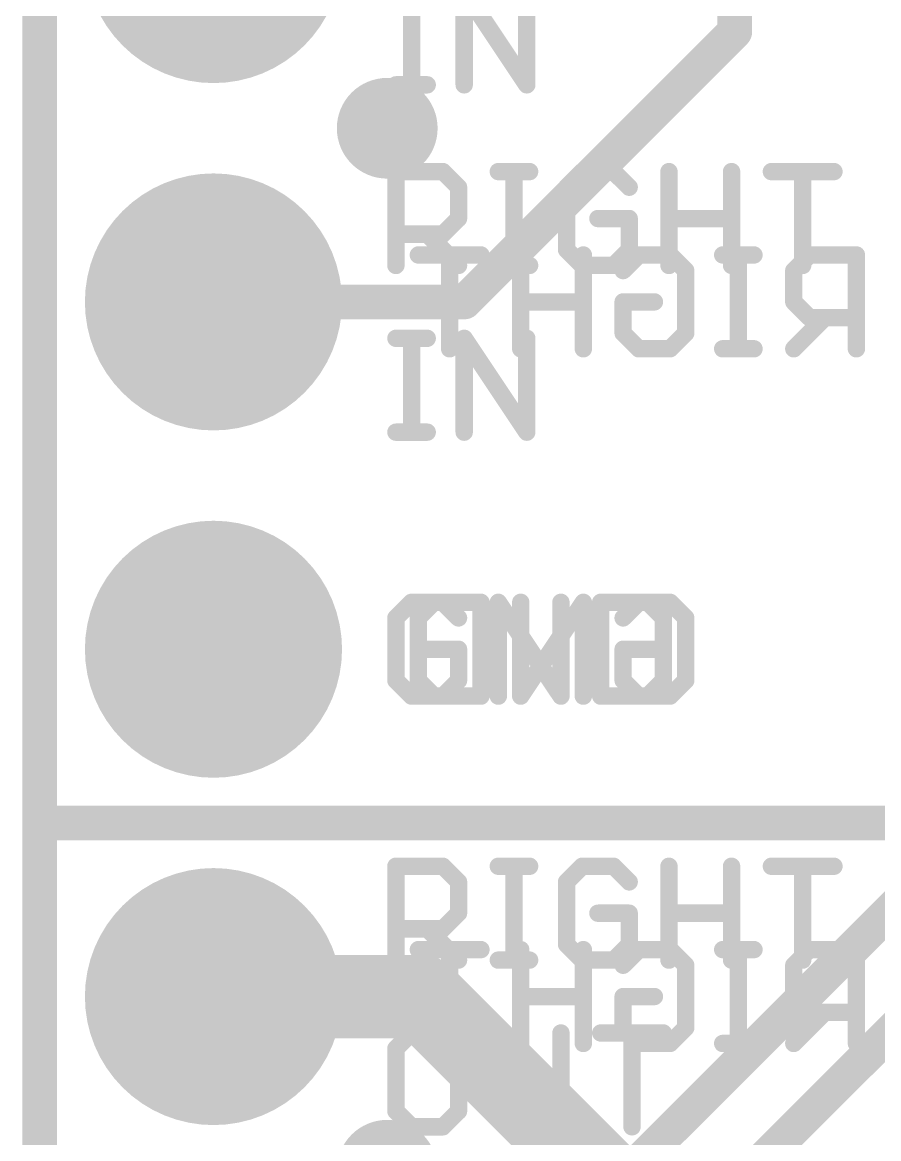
# Model space of a CAD drawing. Extents: x -34 to 73, y -20 to 26.
# Drawn here: x -0.13 to 6.13, y 7.85 to 16.01 of the extents above; entities that cross this region are included whole.
import ezdxf

# ---------------------------------------------------------------- set-up
doc = ezdxf.new("R2010")
doc.units = 0
for name, color, linetype in [('1', 12, 'CONTINUOUS'), ('16', 132, 'CONTINUOUS'), ('17', 110, 'CONTINUOUS'), ('18', 110, 'CONTINUOUS'), ('20', 53, 'CONTINUOUS'), ('21', 41, 'CONTINUOUS'), ('22', 40, 'CONTINUOUS'), ('51', 53, 'CONTINUOUS')]:
    doc.layers.add(name, color=color, linetype=linetype)

# ---------------------------------------------------------------- blocks, each defined once
blk = doc.blocks.new('RECT')
blk.add_solid([(-0.5, -0.5), (0.5, -0.5), (-0.5, 0.5), (0.5, 0.5)])
blk = doc.blocks.new('ROUNDP')
at = {"const_width": 0.5}
blk.add_lwpolyline([(0, -0.25, 1), (0, 0.25, 1), (0, -0.25)], format="xyb", dxfattribs=at)
blk = doc.blocks.new('ROUNDV')
at = {"const_width": 0.5}
blk.add_lwpolyline([(0, -0.25, 1), (0, 0.25, 1), (0, -0.25)], format="xyb", dxfattribs=at)

msp = doc.modelspace()

# ---------------------------------------------------------------- linework, layer by layer
at = {"layer": '1'}
for points, const_width in [([(0, 0), (0, 25.4)], 0.254), ([(5.08, 17.9936), (5.08, 15.9457)], 0.254), ([(5.08, 15.9457), (3.1043, 13.97)], 0.254), ([(3.1043, 13.97), (1.27, 13.97)], 0.254), ([(6.731, 10.033), (4.1901, 7.4921)], 0.254), ([(1.27, 8.89), (2.7922, 8.89)], 0.6096), ([(2.7922, 8.89), (4.1901, 7.4921)], 0.6096)]:
    msp.add_lwpolyline(points, dxfattribs=dict(at, const_width=const_width))
for points, const_width in [([(5.0165, 15.9457, 1), (5.1435, 15.9457)], 0.127), ([(5.1249, 15.9008, 1), (5.0351, 15.9906)], 0.127), ([(1.27, 14.0335, 1), (1.27, 13.9065)], 0.127), ([(3.0594, 14.0149, 1), (3.1492, 13.9251)], 0.127), ([(3.1043, 13.9065, 1), (3.1043, 14.0335)], 0.127), ([(1.27, 9.0424, 1), (1.27, 8.7376)], 0.3048), ([(2.9, 8.9978, 1), (2.6845, 8.7822)], 0.3048), ([(2.7922, 8.7376, 1), (2.7922, 9.0424)], 0.3048)]:
    msp.add_lwpolyline(points, format="xyb", dxfattribs=dict(at, const_width=const_width))
at = {"layer": '16', "const_width": 0.254}
for points in [[(0, 0), (0, 25.4)], [(3.937, 6.35), (8.255, 10.668)]]:
    msp.add_lwpolyline(points, dxfattribs=at)
at = {"layer": '20', "const_width": 0.2032}
msp.add_lwpolyline([(0, 25.4), (0, 0)], dxfattribs=at)
at = {"layer": '21'}
for points, const_width in [([(2.7179, 15.5575), (2.7179, 16.2439)], 0.127), ([(3.1024, 15.5575), (3.1024, 16.2439)], 0.127), ([(3.1024, 16.2439), (3.56, 15.5575)], 0.127), ([(3.56, 15.5575), (3.56, 16.2439)], 0.127), ([(2.6035, 15.5575), (2.8323, 15.5575)], 0.127), ([(2.6035, 14.2367), (2.6035, 14.9231)], 0.127), ([(2.6035, 14.9231), (2.9467, 14.9231)], 0.127), ([(2.9467, 14.9231), (3.0611, 14.8087)], 0.127), ([(3.3519, 14.9231), (3.5807, 14.9231)], 0.127), ([(3.4663, 14.2367), (3.4663, 14.9231)], 0.127), ([(3.9653, 14.9231), (3.8509, 14.8087)], 0.127), ([(4.194, 14.9231), (3.9653, 14.9231)], 0.127), ([(4.3085, 14.8087), (4.194, 14.9231)], 0.127), ([(4.5993, 14.2367), (4.5993, 14.9231)], 0.127), ([(5.0569, 14.9231), (5.0569, 14.2367)], 0.127), ([(5.3477, 14.9231), (5.8053, 14.9231)], 0.127), ([(5.5765, 14.2367), (5.5765, 14.9231)], 0.127), ([(3.0611, 14.8087), (3.0611, 14.5799)], 0.127), ([(3.8509, 14.8087), (3.8509, 14.3511)], 0.127), ([(3.0611, 14.5799), (2.9467, 14.4655)], 0.127), ([(4.3085, 14.5799), (4.0797, 14.5799)], 0.127), ([(4.3085, 14.3511), (4.3085, 14.5799)], 0.127), ([(4.5993, 14.5799), (5.0569, 14.5799)], 0.127), ([(2.9467, 14.4655), (2.6035, 14.4655)], 0.127), ([(2.8323, 14.4655), (3.0611, 14.2367)], 0.127), ([(3.8509, 14.3511), (3.9653, 14.2367)], 0.127), ([(4.194, 14.2367), (4.3085, 14.3511)], 0.127), ([(3.3519, 14.2367), (3.5807, 14.2367)], 0.127), ([(3.9653, 14.2367), (4.194, 14.2367)], 0.127), ([(2.6035, 13.7039), (2.8323, 13.7039)], 0.127), ([(2.7179, 13.0175), (2.7179, 13.7039)], 0.127), ([(3.1024, 13.0175), (3.1024, 13.7039)], 0.127), ([(3.1024, 13.7039), (3.56, 13.0175)], 0.127), ([(3.56, 13.0175), (3.56, 13.7039)], 0.127), ([(2.6035, 13.0175), (2.8323, 13.0175)], 0.127), ([(2.7179, 11.7735), (2.6035, 11.6591)], 0.127), ([(2.9467, 11.7735), (2.7179, 11.7735)], 0.127), ([(3.0611, 11.6591), (2.9467, 11.7735)], 0.127), ([(3.3519, 11.0871), (3.3519, 11.7735)], 0.127), ([(3.3519, 11.7735), (3.8095, 11.0871)], 0.127), ([(3.8095, 11.0871), (3.8095, 11.7735)], 0.127), ([(4.1003, 11.7735), (4.1003, 11.0871)], 0.127), ([(4.4435, 11.7735), (4.1003, 11.7735)], 0.127), ([(4.5579, 11.6591), (4.4435, 11.7735)], 0.127), ([(2.6035, 11.6591), (2.6035, 11.2015)], 0.127), ([(4.5579, 11.2015), (4.5579, 11.6591)], 0.127), ([(3.0611, 11.4303), (2.8323, 11.4303)], 0.127), ([(3.0611, 11.2015), (3.0611, 11.4303)], 0.127), ([(2.6035, 11.2015), (2.7179, 11.0871)], 0.127), ([(2.9467, 11.0871), (3.0611, 11.2015)], 0.127), ([(4.4435, 11.0871), (4.5579, 11.2015)], 0.127), ([(2.7179, 11.0871), (2.9467, 11.0871)], 0.127), ([(4.1003, 11.0871), (4.4435, 11.0871)], 0.127), ([(0, 10.16), (6.35, 10.16)], 0.254), ([(2.6035, 9.1567), (2.6035, 9.8431)], 0.127), ([(2.6035, 9.8431), (2.9467, 9.8431)], 0.127), ([(2.9467, 9.8431), (3.0611, 9.7287)], 0.127), ([(3.3519, 9.8431), (3.5807, 9.8431)], 0.127), ([(3.4663, 9.1567), (3.4663, 9.8431)], 0.127), ([(3.9653, 9.8431), (3.8509, 9.7287)], 0.127), ([(4.194, 9.8431), (3.9653, 9.8431)], 0.127), ([(4.3085, 9.7287), (4.194, 9.8431)], 0.127), ([(4.5993, 9.1567), (4.5993, 9.8431)], 0.127), ([(5.0569, 9.8431), (5.0569, 9.1567)], 0.127), ([(5.3477, 9.8431), (5.8053, 9.8431)], 0.127), ([(5.5765, 9.1567), (5.5765, 9.8431)], 0.127), ([(3.0611, 9.7287), (3.0611, 9.4999)], 0.127), ([(3.8509, 9.7287), (3.8509, 9.2711)], 0.127), ([(3.0611, 9.4999), (2.9467, 9.3855)], 0.127), ([(4.3085, 9.4999), (4.0797, 9.4999)], 0.127), ([(4.3085, 9.2711), (4.3085, 9.4999)], 0.127), ([(4.5993, 9.4999), (5.0569, 9.4999)], 0.127), ([(2.9467, 9.3855), (2.6035, 9.3855)], 0.127), ([(2.8323, 9.3855), (3.0611, 9.1567)], 0.127), ([(3.8509, 9.2711), (3.9653, 9.1567)], 0.127), ([(4.194, 9.1567), (4.3085, 9.2711)], 0.127), ([(3.3519, 9.1567), (3.5807, 9.1567)], 0.127), ([(3.9653, 9.1567), (4.194, 9.1567)], 0.127), ([(2.7179, 8.6239), (2.6035, 8.5095)], 0.127), ([(2.9467, 8.6239), (2.7179, 8.6239)], 0.127), ([(3.0611, 8.5095), (2.9467, 8.6239)], 0.127), ([(3.3519, 8.6239), (3.3519, 8.0519)], 0.127), ([(3.8095, 8.0519), (3.8095, 8.6239)], 0.127), ([(4.1003, 8.6239), (4.5579, 8.6239)], 0.127), ([(4.3291, 7.9375), (4.3291, 8.6239)], 0.127), ([(2.6035, 8.5095), (2.6035, 8.0519)], 0.127), ([(3.0611, 8.0519), (3.0611, 8.5095)], 0.127), ([(2.6035, 8.0519), (2.7179, 7.9375)], 0.127), ([(2.9467, 7.9375), (3.0611, 8.0519)], 0.127), ([(3.3519, 8.0519), (3.4663, 7.9375)], 0.127), ([(3.6951, 7.9375), (3.8095, 8.0519)], 0.127), ([(2.7179, 7.9375), (2.9467, 7.9375)], 0.127), ([(3.4663, 7.9375), (3.6951, 7.9375)], 0.127)]:
    msp.add_lwpolyline(points, dxfattribs=dict(at, const_width=const_width))
for points, const_width in [([(2.6035, 15.5893, 1), (2.6035, 15.5258)], 0.0635), ([(2.8323, 15.5258, 1), (2.8323, 15.5893)], 0.0635), ([(3.5336, 15.5399, 1), (3.5865, 15.5751)], 0.0635), ([(2.6861, 15.5575, 1), (2.7496, 15.5575)], 0.0635), ([(3.0707, 15.5575, 1), (3.1342, 15.5575)], 0.0635), ([(3.5283, 15.5575, 1), (3.5918, 15.5575)], 0.0635), ([(2.6353, 14.9231, 1), (2.5717, 14.9231)], 0.0635), ([(2.6035, 14.9548, 1), (2.6035, 14.8913)], 0.0635), ([(2.9691, 14.9455, 1), (2.9242, 14.9006)], 0.0635), ([(2.9467, 14.8913, 1), (2.9467, 14.9548)], 0.0635), ([(3.3519, 14.9548, 1), (3.3519, 14.8913)], 0.0635), ([(3.4981, 14.9231, 1), (3.4346, 14.9231)], 0.0635), ([(3.5807, 14.8913, 1), (3.5807, 14.9548)], 0.0635), ([(3.9653, 14.9548, 1), (3.9653, 14.8913)], 0.0635), ([(3.9877, 14.9006, 1), (3.9428, 14.9455)], 0.0635), ([(4.2165, 14.9455, 1), (4.1716, 14.9006)], 0.0635), ([(4.194, 14.8913, 1), (4.194, 14.9548)], 0.0635), ([(4.631, 14.9231, 1), (4.5675, 14.9231)], 0.0635), ([(5.0886, 14.9231, 1), (5.0251, 14.9231)], 0.0635), ([(5.3477, 14.9548, 1), (5.3477, 14.8913)], 0.0635), ([(5.6082, 14.9231, 1), (5.5447, 14.9231)], 0.0635), ([(5.8053, 14.8913, 1), (5.8053, 14.9548)], 0.0635), ([(3.0928, 14.8087, 1), (3.0293, 14.8087)], 0.0635), ([(3.0386, 14.7862, 1), (3.0835, 14.8311)], 0.0635), ([(3.8826, 14.8087, 1), (3.8191, 14.8087)], 0.0635), ([(3.8284, 14.8311, 1), (3.8733, 14.7862)], 0.0635), ([(4.286, 14.7862, 1), (4.3309, 14.8311)], 0.0635), ([(3.0835, 14.5574, 1), (3.0386, 14.6023)], 0.0635), ([(4.0797, 14.6116, 1), (4.0797, 14.5481)], 0.0635), ([(4.3402, 14.5799, 1), (4.2767, 14.5799)], 0.0635), ([(4.3085, 14.5481, 1), (4.3085, 14.6116)], 0.0635), ([(4.5993, 14.6116, 1), (4.5993, 14.5481)], 0.0635), ([(5.0569, 14.5481, 1), (5.0569, 14.6116)], 0.0635), ([(3.0293, 14.5799, 1), (3.0928, 14.5799)], 0.0635), ([(2.6035, 14.4972, 1), (2.6035, 14.4337)], 0.0635), ([(2.8547, 14.4879, 1), (2.8098, 14.443)], 0.0635), ([(2.9242, 14.4879, 1), (2.9691, 14.443)], 0.0635), ([(2.9467, 14.4337, 1), (2.9467, 14.4972)], 0.0635), ([(3.8733, 14.3735, 1), (3.8284, 14.3286)], 0.0635), ([(3.8191, 14.3511, 1), (3.8826, 14.3511)], 0.0635), ([(4.2767, 14.3511, 1), (4.3402, 14.3511)], 0.0635), ([(4.3309, 14.3286, 1), (4.286, 14.3735)], 0.0635), ([(3.0386, 14.2142, 1), (3.0835, 14.2592)], 0.0635), ([(3.3519, 14.2685, 1), (3.3519, 14.205)], 0.0635), ([(3.5807, 14.205, 1), (3.5807, 14.2685)], 0.0635), ([(3.9653, 14.2685, 1), (3.9653, 14.205)], 0.0635), ([(3.9428, 14.2142, 1), (3.9877, 14.2592)], 0.0635), ([(4.1716, 14.2592, 1), (4.2165, 14.2142)], 0.0635), ([(4.194, 14.205, 1), (4.194, 14.2685)], 0.0635), ([(2.5717, 14.2367, 1), (2.6353, 14.2367)], 0.0635), ([(3.4346, 14.2367, 1), (3.4981, 14.2367)], 0.0635), ([(4.5675, 14.2367, 1), (4.631, 14.2367)], 0.0635), ([(5.0251, 14.2367, 1), (5.0886, 14.2367)], 0.0635), ([(5.5447, 14.2367, 1), (5.6082, 14.2367)], 0.0635), ([(2.6035, 13.7356, 1), (2.6035, 13.6721)], 0.0635), ([(2.7496, 13.7039, 1), (2.6861, 13.7039)], 0.0635), ([(2.8323, 13.6721, 1), (2.8323, 13.7356)], 0.0635), ([(3.1289, 13.7215, 1), (3.076, 13.6863)], 0.0635), ([(3.1342, 13.7039, 1), (3.0707, 13.7039)], 0.0635), ([(3.5918, 13.7039, 1), (3.5283, 13.7039)], 0.0635), ([(2.6035, 13.0493, 1), (2.6035, 12.9857)], 0.0635), ([(2.8323, 12.9857, 1), (2.8323, 13.0493)], 0.0635), ([(3.5336, 12.9999, 1), (3.5865, 13.0351)], 0.0635), ([(2.6861, 13.0175, 1), (2.7496, 13.0175)], 0.0635), ([(3.0707, 13.0175, 1), (3.1342, 13.0175)], 0.0635), ([(3.5283, 13.0175, 1), (3.5918, 13.0175)], 0.0635), ([(2.7179, 11.8052, 1), (2.7179, 11.7417)], 0.0635), ([(2.7403, 11.751, 1), (2.6954, 11.7959)], 0.0635), ([(2.9691, 11.7959, 1), (2.9242, 11.751)], 0.0635), ([(2.9467, 11.7417, 1), (2.9467, 11.8052)], 0.0635), ([(3.3837, 11.7735, 1), (3.3202, 11.7735)], 0.0635), ([(3.3783, 11.7911, 1), (3.3255, 11.7559)], 0.0635), ([(3.8413, 11.7735, 1), (3.7778, 11.7735)], 0.0635), ([(4.1003, 11.8052, 1), (4.1003, 11.7417)], 0.0635), ([(4.1321, 11.7735, 1), (4.0686, 11.7735)], 0.0635), ([(4.466, 11.7959, 1), (4.4211, 11.751)], 0.0635), ([(4.4435, 11.7417, 1), (4.4435, 11.8052)], 0.0635), ([(2.6353, 11.6591, 1), (2.5717, 11.6591)], 0.0635), ([(2.581, 11.6815, 1), (2.626, 11.6366)], 0.0635), ([(3.0386, 11.6366, 1), (3.0835, 11.6815)], 0.0635), ([(4.5897, 11.6591, 1), (4.5262, 11.6591)], 0.0635), ([(4.5355, 11.6366, 1), (4.5804, 11.6815)], 0.0635), ([(2.8323, 11.462, 1), (2.8323, 11.3985)], 0.0635), ([(3.0928, 11.4303, 1), (3.0293, 11.4303)], 0.0635), ([(3.0611, 11.3985, 1), (3.0611, 11.462)], 0.0635), ([(2.5717, 11.2015, 1), (2.6353, 11.2015)], 0.0635), ([(2.626, 11.2239, 1), (2.581, 11.179)], 0.0635), ([(3.0293, 11.2015, 1), (3.0928, 11.2015)], 0.0635), ([(3.0835, 11.179, 1), (3.0386, 11.2239)], 0.0635), ([(4.5262, 11.2015, 1), (4.5897, 11.2015)], 0.0635), ([(4.5804, 11.179, 1), (4.5355, 11.2239)], 0.0635), ([(2.7179, 11.1189, 1), (2.7179, 11.0554)], 0.0635), ([(2.6954, 11.0646, 1), (2.7403, 11.1096)], 0.0635), ([(2.9242, 11.1096, 1), (2.9691, 11.0646)], 0.0635), ([(2.9467, 11.0554, 1), (2.9467, 11.1189)], 0.0635), ([(3.3202, 11.0871, 1), (3.3837, 11.0871)], 0.0635), ([(3.7778, 11.0871, 1), (3.8413, 11.0871)], 0.0635), ([(3.7831, 11.0695, 1), (3.8359, 11.1047)], 0.0635), ([(4.1003, 11.1189, 1), (4.1003, 11.0554)], 0.0635), ([(4.0686, 11.0871, 1), (4.1321, 11.0871)], 0.0635), ([(4.4211, 11.1096, 1), (4.466, 11.0646)], 0.0635), ([(4.4435, 11.0554, 1), (4.4435, 11.1189)], 0.0635), ([(0, 10.2235, 1), (0, 10.0965)], 0.127), ([(2.6353, 9.8431, 1), (2.5717, 9.8431)], 0.0635), ([(2.6035, 9.8748, 1), (2.6035, 9.8113)], 0.0635), ([(2.9691, 9.8655, 1), (2.9242, 9.8206)], 0.0635), ([(2.9467, 9.8113, 1), (2.9467, 9.8748)], 0.0635), ([(3.3519, 9.8748, 1), (3.3519, 9.8113)], 0.0635), ([(3.4981, 9.8431, 1), (3.4346, 9.8431)], 0.0635), ([(3.5807, 9.8113, 1), (3.5807, 9.8748)], 0.0635), ([(3.9653, 9.8748, 1), (3.9653, 9.8113)], 0.0635), ([(3.9877, 9.8206, 1), (3.9428, 9.8655)], 0.0635), ([(4.2165, 9.8655, 1), (4.1716, 9.8206)], 0.0635), ([(4.194, 9.8113, 1), (4.194, 9.8748)], 0.0635), ([(4.631, 9.8431, 1), (4.5675, 9.8431)], 0.0635), ([(5.0886, 9.8431, 1), (5.0251, 9.8431)], 0.0635), ([(5.3477, 9.8748, 1), (5.3477, 9.8113)], 0.0635), ([(5.6082, 9.8431, 1), (5.5447, 9.8431)], 0.0635), ([(5.8053, 9.8113, 1), (5.8053, 9.8748)], 0.0635), ([(3.0928, 9.7287, 1), (3.0293, 9.7287)], 0.0635), ([(3.0386, 9.7062, 1), (3.0835, 9.7511)], 0.0635), ([(3.8826, 9.7287, 1), (3.8191, 9.7287)], 0.0635), ([(3.8284, 9.7511, 1), (3.8733, 9.7062)], 0.0635), ([(4.286, 9.7062, 1), (4.3309, 9.7511)], 0.0635), ([(3.0835, 9.4774, 1), (3.0386, 9.5223)], 0.0635), ([(4.0797, 9.5316, 1), (4.0797, 9.4681)], 0.0635), ([(4.3402, 9.4999, 1), (4.2767, 9.4999)], 0.0635), ([(4.3085, 9.4681, 1), (4.3085, 9.5316)], 0.0635), ([(4.5993, 9.5316, 1), (4.5993, 9.4681)], 0.0635), ([(5.0569, 9.4681, 1), (5.0569, 9.5316)], 0.0635), ([(3.0293, 9.4999, 1), (3.0928, 9.4999)], 0.0635), ([(2.6035, 9.4172, 1), (2.6035, 9.3537)], 0.0635), ([(2.8547, 9.4079, 1), (2.8098, 9.363)], 0.0635), ([(2.9242, 9.4079, 1), (2.9691, 9.363)], 0.0635), ([(2.9467, 9.3537, 1), (2.9467, 9.4172)], 0.0635), ([(3.8733, 9.2935, 1), (3.8284, 9.2486)], 0.0635), ([(4.3309, 9.2486, 1), (4.286, 9.2935)], 0.0635), ([(3.8191, 9.2711, 1), (3.8826, 9.2711)], 0.0635), ([(4.2767, 9.2711, 1), (4.3402, 9.2711)], 0.0635), ([(2.5717, 9.1567, 1), (2.6353, 9.1567)], 0.0635), ([(3.0386, 9.1342, 1), (3.0835, 9.1792)], 0.0635), ([(3.3519, 9.1885, 1), (3.3519, 9.125)], 0.0635), ([(3.4346, 9.1567, 1), (3.4981, 9.1567)], 0.0635), ([(3.5807, 9.125, 1), (3.5807, 9.1885)], 0.0635), ([(3.9653, 9.1885, 1), (3.9653, 9.125)], 0.0635), ([(3.9428, 9.1342, 1), (3.9877, 9.1792)], 0.0635), ([(4.1716, 9.1792, 1), (4.2165, 9.1342)], 0.0635), ([(4.194, 9.125, 1), (4.194, 9.1885)], 0.0635), ([(4.5675, 9.1567, 1), (4.631, 9.1567)], 0.0635), ([(5.0251, 9.1567, 1), (5.0886, 9.1567)], 0.0635), ([(5.5447, 9.1567, 1), (5.6082, 9.1567)], 0.0635), ([(2.7179, 8.6556, 1), (2.7179, 8.5921)], 0.0635), ([(2.7403, 8.6014, 1), (2.6954, 8.6463)], 0.0635), ([(2.9691, 8.6463, 1), (2.9242, 8.6014)], 0.0635), ([(2.9467, 8.5921, 1), (2.9467, 8.6556)], 0.0635), ([(3.3837, 8.6239, 1), (3.3202, 8.6239)], 0.0635), ([(3.8413, 8.6239, 1), (3.7778, 8.6239)], 0.0635), ([(4.1003, 8.6556, 1), (4.1003, 8.5921)], 0.0635), ([(4.3609, 8.6239, 1), (4.2974, 8.6239)], 0.0635), ([(4.5579, 8.5921, 1), (4.5579, 8.6556)], 0.0635), ([(2.6353, 8.5095, 1), (2.5717, 8.5095)], 0.0635), ([(3.0928, 8.5095, 1), (3.0293, 8.5095)], 0.0635), ([(2.581, 8.5319, 1), (2.626, 8.487)], 0.0635), ([(3.0386, 8.487, 1), (3.0835, 8.5319)], 0.0635), ([(2.5717, 8.0519, 1), (2.6353, 8.0519)], 0.0635), ([(2.626, 8.0743, 1), (2.581, 8.0294)], 0.0635), ([(3.0293, 8.0519, 1), (3.0928, 8.0519)], 0.0635), ([(3.0835, 8.0294, 1), (3.0386, 8.0743)], 0.0635), ([(3.3202, 8.0519, 1), (3.3837, 8.0519)], 0.0635), ([(3.3744, 8.0743, 1), (3.3295, 8.0294)], 0.0635), ([(3.7778, 8.0519, 1), (3.8413, 8.0519)], 0.0635), ([(3.832, 8.0294, 1), (3.7871, 8.0743)], 0.0635), ([(2.7179, 7.9692, 1), (2.7179, 7.9058)], 0.0635), ([(2.9467, 7.9058, 1), (2.9467, 7.9692)], 0.0635), ([(3.4663, 7.9692, 1), (3.4663, 7.9058)], 0.0635), ([(3.6951, 7.9058, 1), (3.6951, 7.9692)], 0.0635), ([(2.6954, 7.915, 1), (2.7403, 7.96)], 0.0635), ([(2.9242, 7.96, 1), (2.9691, 7.915)], 0.0635), ([(3.4439, 7.915, 1), (3.4888, 7.96)], 0.0635), ([(3.6727, 7.96, 1), (3.7176, 7.915)], 0.0635), ([(4.2974, 7.9375, 1), (4.3609, 7.9375)], 0.0635)]:
    msp.add_lwpolyline(points, format="xyb", dxfattribs=dict(at, const_width=const_width))
at = {"layer": '22'}
for points, const_width in [([(3.2249, 14.3135), (2.7673, 14.3135)], 0.127), ([(2.9961, 13.6271), (2.9961, 14.3135)], 0.127), ([(3.5157, 14.3135), (3.5157, 13.6271)], 0.127), ([(3.9733, 13.6271), (3.9733, 14.3135)], 0.127), ([(4.2642, 14.1991), (4.3786, 14.3135)], 0.127), ([(4.3786, 14.3135), (4.6074, 14.3135)], 0.127), ([(4.6074, 14.3135), (4.7217, 14.1991)], 0.127), ([(5.2207, 14.3135), (4.9919, 14.3135)], 0.127), ([(5.1063, 13.6271), (5.1063, 14.3135)], 0.127), ([(5.6259, 14.3135), (5.5115, 14.1991)], 0.127), ([(5.9691, 14.3135), (5.6259, 14.3135)], 0.127), ([(5.9691, 13.6271), (5.9691, 14.3135)], 0.127), ([(4.7217, 14.1991), (4.7217, 13.7415)], 0.127), ([(5.5115, 14.1991), (5.5115, 13.9703)], 0.127), ([(3.9733, 13.9703), (3.5157, 13.9703)], 0.127), ([(4.2642, 13.7415), (4.2642, 13.9703)], 0.127), ([(4.2642, 13.9703), (4.493, 13.9703)], 0.127), ([(5.5115, 13.9703), (5.6259, 13.8559)], 0.127), ([(5.7403, 13.8559), (5.5115, 13.6271)], 0.127), ([(5.6259, 13.8559), (5.9691, 13.8559)], 0.127), ([(4.3786, 13.6271), (4.2642, 13.7415)], 0.127), ([(4.7217, 13.7415), (4.6074, 13.6271)], 0.127), ([(4.6074, 13.6271), (4.3786, 13.6271)], 0.127), ([(5.2207, 13.6271), (4.9919, 13.6271)], 0.127), ([(2.7673, 11.6591), (2.8817, 11.7735)], 0.127), ([(2.8817, 11.7735), (3.2249, 11.7735)], 0.127), ([(3.2249, 11.7735), (3.2249, 11.0871)], 0.127), ([(3.9733, 11.7735), (3.5157, 11.0871)], 0.127), ([(3.5157, 11.0871), (3.5157, 11.7735)], 0.127), ([(3.9733, 11.0871), (3.9733, 11.7735)], 0.127), ([(4.2642, 11.6591), (4.3786, 11.7735)], 0.127), ([(4.3786, 11.7735), (4.6074, 11.7735)], 0.127), ([(4.6074, 11.7735), (4.7217, 11.6591)], 0.127), ([(2.7673, 11.2015), (2.7673, 11.6591)], 0.127), ([(4.7217, 11.6591), (4.7217, 11.2015)], 0.127), ([(4.2642, 11.2015), (4.2642, 11.4303)], 0.127), ([(4.2642, 11.4303), (4.493, 11.4303)], 0.127), ([(2.8817, 11.0871), (2.7673, 11.2015)], 0.127), ([(4.3786, 11.0871), (4.2642, 11.2015)], 0.127), ([(4.7217, 11.2015), (4.6074, 11.0871)], 0.127), ([(3.2249, 11.0871), (2.8817, 11.0871)], 0.127), ([(4.6074, 11.0871), (4.3786, 11.0871)], 0.127), ([(0, 10.16), (6.35, 10.16)], 0.254), ([(3.2249, 9.2335), (2.7673, 9.2335)], 0.127), ([(2.9961, 8.5471), (2.9961, 9.2335)], 0.127), ([(3.5157, 9.2335), (3.5157, 8.5471)], 0.127), ([(3.9733, 8.5471), (3.9733, 9.2335)], 0.127), ([(4.2642, 9.1191), (4.3786, 9.2335)], 0.127), ([(4.3786, 9.2335), (4.6074, 9.2335)], 0.127), ([(4.6074, 9.2335), (4.7217, 9.1191)], 0.127), ([(5.2207, 9.2335), (4.9919, 9.2335)], 0.127), ([(5.1063, 8.5471), (5.1063, 9.2335)], 0.127), ([(5.6259, 9.2335), (5.5115, 9.1191)], 0.127), ([(5.9691, 9.2335), (5.6259, 9.2335)], 0.127), ([(5.9691, 8.5471), (5.9691, 9.2335)], 0.127), ([(4.7217, 9.1191), (4.7217, 8.6615)], 0.127), ([(5.5115, 9.1191), (5.5115, 8.8903)], 0.127), ([(3.9733, 8.8903), (3.5157, 8.8903)], 0.127), ([(4.2642, 8.6615), (4.2642, 8.8903)], 0.127), ([(4.2642, 8.8903), (4.493, 8.8903)], 0.127), ([(5.5115, 8.8903), (5.6259, 8.7759)], 0.127), ([(5.7403, 8.7759), (5.5115, 8.5471)], 0.127), ([(5.6259, 8.7759), (5.9691, 8.7759)], 0.127), ([(4.3786, 8.5471), (4.2642, 8.6615)], 0.127), ([(4.7217, 8.6615), (4.6074, 8.5471)], 0.127), ([(4.6074, 8.5471), (4.3786, 8.5471)], 0.127), ([(5.2207, 8.5471), (4.9919, 8.5471)], 0.127)]:
    msp.add_lwpolyline(points, dxfattribs=dict(at, const_width=const_width))
for points, const_width in [([(2.7673, 14.3452, 1), (2.7673, 14.2817)], 0.0635), ([(3.0279, 14.3135, 1), (2.9644, 14.3135)], 0.0635), ([(3.2249, 14.2817, 1), (3.2249, 14.3452)], 0.0635), ([(3.5475, 14.3135, 1), (3.484, 14.3135)], 0.0635), ([(4.0051, 14.3135, 1), (3.9416, 14.3135)], 0.0635), ([(4.3786, 14.3452, 1), (4.3786, 14.2817)], 0.0635), ([(4.401, 14.291, 1), (4.3561, 14.3359)], 0.0635), ([(4.6298, 14.3359, 1), (4.5849, 14.291)], 0.0635), ([(4.6074, 14.2817, 1), (4.6074, 14.3452)], 0.0635), ([(4.9919, 14.3452, 1), (4.9919, 14.2817)], 0.0635), ([(5.138, 14.3135, 1), (5.0745, 14.3135)], 0.0635), ([(5.2207, 14.2817, 1), (5.2207, 14.3452)], 0.0635), ([(5.6259, 14.3452, 1), (5.6259, 14.2817)], 0.0635), ([(5.6484, 14.291, 1), (5.6035, 14.3359)], 0.0635), ([(6.0009, 14.3135, 1), (5.9374, 14.3135)], 0.0635), ([(5.9691, 14.2817, 1), (5.9691, 14.3452)], 0.0635), ([(4.2417, 14.2215, 1), (4.2866, 14.1766)], 0.0635), ([(4.7535, 14.1991, 1), (4.69, 14.1991)], 0.0635), ([(4.6993, 14.1766, 1), (4.7442, 14.2215)], 0.0635), ([(5.5433, 14.1991, 1), (5.4798, 14.1991)], 0.0635), ([(5.4891, 14.2215, 1), (5.534, 14.1766)], 0.0635), ([(3.5157, 14.002, 1), (3.5157, 13.9385)], 0.0635), ([(3.9733, 13.9385, 1), (3.9733, 14.002)], 0.0635), ([(4.2959, 13.9703, 1), (4.2324, 13.9703)], 0.0635), ([(4.2642, 14.002, 1), (4.2642, 13.9385)], 0.0635), ([(4.493, 13.9385, 1), (4.493, 14.002)], 0.0635), ([(5.4798, 13.9703, 1), (5.5433, 13.9703)], 0.0635), ([(5.534, 13.9927, 1), (5.4891, 13.9478)], 0.0635), ([(5.6259, 13.8876, 1), (5.6259, 13.8241)], 0.0635), ([(5.6035, 13.8334, 1), (5.6484, 13.8783)], 0.0635), ([(5.7628, 13.8334, 1), (5.7179, 13.8783)], 0.0635), ([(5.9691, 13.8241, 1), (5.9691, 13.8876)], 0.0635), ([(4.2866, 13.7639, 1), (4.2417, 13.719)], 0.0635), ([(4.7442, 13.719, 1), (4.6993, 13.7639)], 0.0635), ([(4.2324, 13.7415, 1), (4.2959, 13.7415)], 0.0635), ([(4.69, 13.7415, 1), (4.7535, 13.7415)], 0.0635), ([(2.9644, 13.6271, 1), (3.0279, 13.6271)], 0.0635), ([(3.484, 13.6271, 1), (3.5475, 13.6271)], 0.0635), ([(3.9416, 13.6271, 1), (4.0051, 13.6271)], 0.0635), ([(4.3786, 13.6589, 1), (4.3786, 13.5953)], 0.0635), ([(4.3561, 13.6046, 1), (4.401, 13.6496)], 0.0635), ([(4.5849, 13.6496, 1), (4.6298, 13.6046)], 0.0635), ([(4.6074, 13.5953, 1), (4.6074, 13.6589)], 0.0635), ([(4.9919, 13.6589, 1), (4.9919, 13.5953)], 0.0635), ([(5.0745, 13.6271, 1), (5.138, 13.6271)], 0.0635), ([(5.2207, 13.5953, 1), (5.2207, 13.6589)], 0.0635), ([(5.4891, 13.6496, 1), (5.534, 13.6046)], 0.0635), ([(5.9374, 13.6271, 1), (6.0009, 13.6271)], 0.0635), ([(2.8817, 11.8052, 1), (2.8817, 11.7417)], 0.0635), ([(2.9042, 11.751, 1), (2.8593, 11.7959)], 0.0635), ([(3.2567, 11.7735, 1), (3.1932, 11.7735)], 0.0635), ([(3.2249, 11.7417, 1), (3.2249, 11.8052)], 0.0635), ([(3.5475, 11.7735, 1), (3.484, 11.7735)], 0.0635), ([(4.0051, 11.7735, 1), (3.9416, 11.7735)], 0.0635), ([(3.9997, 11.7559, 1), (3.9469, 11.7911)], 0.0635), ([(4.3786, 11.8052, 1), (4.3786, 11.7417)], 0.0635), ([(4.401, 11.751, 1), (4.3561, 11.7959)], 0.0635), ([(4.6298, 11.7959, 1), (4.5849, 11.751)], 0.0635), ([(4.6074, 11.7417, 1), (4.6074, 11.8052)], 0.0635), ([(2.7991, 11.6591, 1), (2.7356, 11.6591)], 0.0635), ([(2.7449, 11.6815, 1), (2.7898, 11.6366)], 0.0635), ([(4.2417, 11.6815, 1), (4.2866, 11.6366)], 0.0635), ([(4.7535, 11.6591, 1), (4.69, 11.6591)], 0.0635), ([(4.6993, 11.6366, 1), (4.7442, 11.6815)], 0.0635), ([(4.2959, 11.4303, 1), (4.2324, 11.4303)], 0.0635), ([(4.2642, 11.462, 1), (4.2642, 11.3985)], 0.0635), ([(4.493, 11.3985, 1), (4.493, 11.462)], 0.0635), ([(2.7356, 11.2015, 1), (2.7991, 11.2015)], 0.0635), ([(2.7898, 11.2239, 1), (2.7449, 11.179)], 0.0635), ([(4.2866, 11.2239, 1), (4.2417, 11.179)], 0.0635), ([(4.2324, 11.2015, 1), (4.2959, 11.2015)], 0.0635), ([(4.69, 11.2015, 1), (4.7535, 11.2015)], 0.0635), ([(4.7442, 11.179, 1), (4.6993, 11.2239)], 0.0635), ([(2.8817, 11.1189, 1), (2.8817, 11.0554)], 0.0635), ([(2.8593, 11.0646, 1), (2.9042, 11.1096)], 0.0635), ([(3.1932, 11.0871, 1), (3.2567, 11.0871)], 0.0635), ([(3.2249, 11.0554, 1), (3.2249, 11.1189)], 0.0635), ([(3.4893, 11.1047, 1), (3.5422, 11.0695)], 0.0635), ([(3.484, 11.0871, 1), (3.5475, 11.0871)], 0.0635), ([(3.9416, 11.0871, 1), (4.0051, 11.0871)], 0.0635), ([(4.3786, 11.1189, 1), (4.3786, 11.0554)], 0.0635), ([(4.3561, 11.0646, 1), (4.401, 11.1096)], 0.0635), ([(4.5849, 11.1096, 1), (4.6298, 11.0646)], 0.0635), ([(4.6074, 11.0554, 1), (4.6074, 11.1189)], 0.0635), ([(0, 10.2235, 1), (0, 10.0965)], 0.127), ([(2.7673, 9.2652, 1), (2.7673, 9.2017)], 0.0635), ([(3.0279, 9.2335, 1), (2.9644, 9.2335)], 0.0635), ([(3.2249, 9.2017, 1), (3.2249, 9.2652)], 0.0635), ([(3.5475, 9.2335, 1), (3.484, 9.2335)], 0.0635), ([(4.0051, 9.2335, 1), (3.9416, 9.2335)], 0.0635), ([(4.3786, 9.2652, 1), (4.3786, 9.2017)], 0.0635), ([(4.401, 9.211, 1), (4.3561, 9.2559)], 0.0635), ([(4.6298, 9.2559, 1), (4.5849, 9.211)], 0.0635), ([(4.6074, 9.2017, 1), (4.6074, 9.2652)], 0.0635), ([(4.9919, 9.2652, 1), (4.9919, 9.2017)], 0.0635), ([(5.138, 9.2335, 1), (5.0745, 9.2335)], 0.0635), ([(5.2207, 9.2017, 1), (5.2207, 9.2652)], 0.0635), ([(5.6259, 9.2652, 1), (5.6259, 9.2017)], 0.0635), ([(5.6484, 9.211, 1), (5.6035, 9.2559)], 0.0635), ([(6.0009, 9.2335, 1), (5.9374, 9.2335)], 0.0635), ([(5.9691, 9.2017, 1), (5.9691, 9.2652)], 0.0635), ([(4.2417, 9.1415, 1), (4.2866, 9.0966)], 0.0635), ([(4.7535, 9.1191, 1), (4.69, 9.1191)], 0.0635), ([(4.6993, 9.0966, 1), (4.7442, 9.1415)], 0.0635), ([(5.5433, 9.1191, 1), (5.4798, 9.1191)], 0.0635), ([(5.4891, 9.1415, 1), (5.534, 9.0966)], 0.0635), ([(3.5157, 8.922, 1), (3.5157, 8.8585)], 0.0635), ([(3.9733, 8.8585, 1), (3.9733, 8.922)], 0.0635), ([(4.2959, 8.8903, 1), (4.2324, 8.8903)], 0.0635), ([(4.2642, 8.922, 1), (4.2642, 8.8585)], 0.0635), ([(4.493, 8.8585, 1), (4.493, 8.922)], 0.0635), ([(5.4798, 8.8903, 1), (5.5433, 8.8903)], 0.0635), ([(5.534, 8.9127, 1), (5.4891, 8.8678)], 0.0635), ([(5.6259, 8.8076, 1), (5.6259, 8.7441)], 0.0635), ([(5.6035, 8.7534, 1), (5.6484, 8.7983)], 0.0635), ([(5.7628, 8.7534, 1), (5.7179, 8.7983)], 0.0635), ([(5.9691, 8.7441, 1), (5.9691, 8.8076)], 0.0635), ([(4.2866, 8.6839, 1), (4.2417, 8.639)], 0.0635), ([(4.2324, 8.6615, 1), (4.2959, 8.6615)], 0.0635), ([(4.69, 8.6615, 1), (4.7535, 8.6615)], 0.0635), ([(4.7442, 8.639, 1), (4.6993, 8.6839)], 0.0635), ([(2.9644, 8.5471, 1), (3.0279, 8.5471)], 0.0635), ([(3.484, 8.5471, 1), (3.5475, 8.5471)], 0.0635), ([(3.9416, 8.5471, 1), (4.0051, 8.5471)], 0.0635), ([(4.3786, 8.5789, 1), (4.3786, 8.5153)], 0.0635), ([(4.3561, 8.5246, 1), (4.401, 8.5696)], 0.0635), ([(4.5849, 8.5696, 1), (4.6298, 8.5246)], 0.0635), ([(4.6074, 8.5153, 1), (4.6074, 8.5789)], 0.0635), ([(4.9919, 8.5789, 1), (4.9919, 8.5153)], 0.0635), ([(5.0745, 8.5471, 1), (5.138, 8.5471)], 0.0635), ([(5.2207, 8.5153, 1), (5.2207, 8.5789)], 0.0635), ([(5.4891, 8.5696, 1), (5.534, 8.5246)], 0.0635), ([(5.9374, 8.5471, 1), (6.0009, 8.5471)], 0.0635)]:
    msp.add_lwpolyline(points, format="xyb", dxfattribs=dict(at, const_width=const_width))

# ---------------------------------------------------------------- block references
at = {"layer": '17', "xscale": 1.8796, "yscale": 1.8796, "rotation": 180}
for p in [(1.27, 16.51), (1.27, 16.51), (1.27, 13.97), (1.27, 13.97), (1.27, 11.43), (1.27, 11.43), (1.27, 8.89), (1.27, 8.89)]:
    msp.add_blockref('ROUNDP', p, dxfattribs=at)
at = {"layer": '18', "xscale": 0.7366, "yscale": 0.7366}
for p in [(2.54, 15.24), (2.54, 15.24), (2.54, 7.62), (2.54, 7.62)]:
    msp.add_blockref('ROUNDV', p, dxfattribs=at)
at = {"layer": '51', "xscale": 0.508, "yscale": 0.508, "rotation": 90}
for p in [(1.27, 13.97), (1.27, 11.43), (1.27, 8.89)]:
    msp.add_blockref('RECT', p, dxfattribs=at)

doc.saveas('drawing.dxf')
